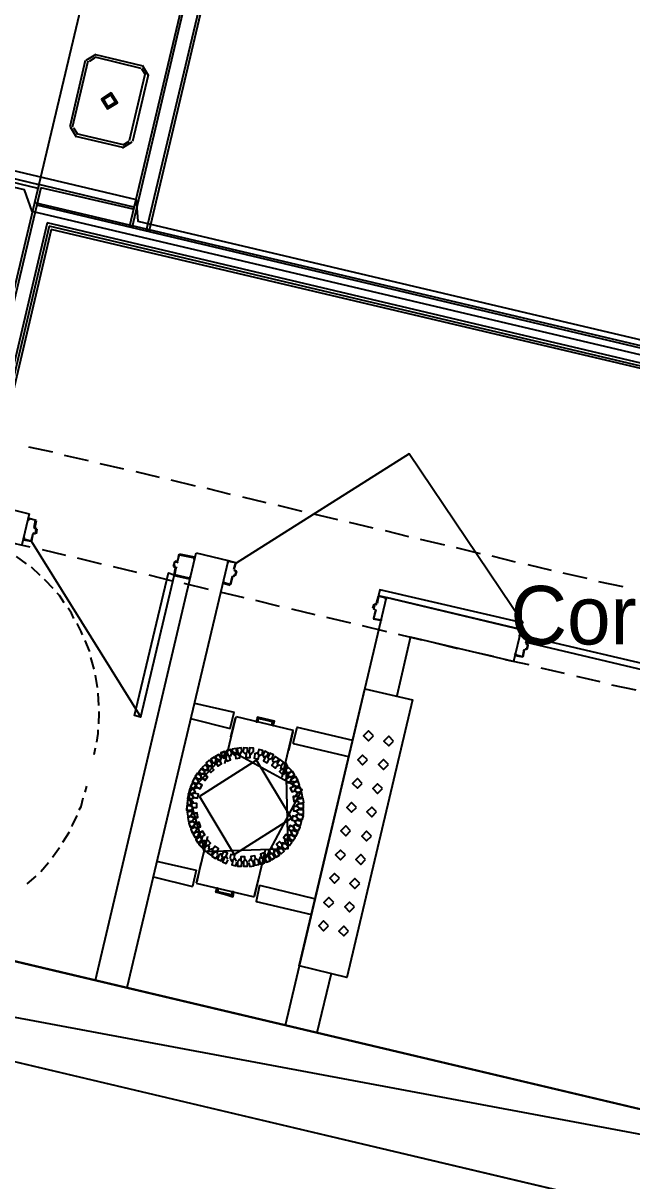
# Model space of a CAD drawing. Header units: feet. Extents: x -84 to 198, y -22 to 181.
# Drawn here: x 46.85 to 59.32, y 113.98 to 137.71 of the extents above; entities that cross this region are included whole.
import ezdxf
from ezdxf.enums import TextEntityAlignment as Align

# ---------------------------------------------------------------- set-up
doc = ezdxf.new("R2010")
doc.units = ezdxf.units.FT
for name, color, linetype in [('A-AREA-COMUN', 252, 'CONTINUOUS'), ('A-AREA-UNIDAD', 30, 'CONTINUOUS'), ('A-LINEA', 7, 'CONTINUOUS'), ('A-LINEA-FINA', 9, 'CONTINUOUS'), ('A-MURO-CONCRETO', 8, 'CONTINUOUS'), ('A-NOMBRE-ESPACIO', 2, 'CONTINUOUS')]:
    doc.layers.add(name, color=color, linetype=linetype)

msp = doc.modelspace()

# ---------------------------------------------------------------- linework, layer by layer
at = {"layer": 'A-AREA-COMUN'}
msp.add_lwpolyline([(69.568, 128.5333), (47.04, 133.8489), (46.88, 134.2933), (42.432, 135.3422), (42.048, 133.9022), (41.68, 133.7778), (41.248, 132.0533), (40.928, 132.5689), (41.312, 133.0844), (41.312, 133.8489), (41.04, 133.8489), (40.72, 134.3822), (37.44, 135.1289), (37.088, 134.9689), (36.72, 134.4178), (36.72, 132.8889), (35.76, 132.8889), (31.392, 133.9378), (30.912, 133.4222), (30.8, 132.8533), (30.56, 132.8178), (30.4, 132.1244), (29.44, 132.0178), (27.92, 127.5733)], dxfattribs=at)
at = {"layer": 'A-AREA-UNIDAD'}
msp.add_lwpolyline([(33.92, 138.6133), (31.872, 136.1422), (32, 134.8978), (31.68, 134.7022), (31.552, 134.2222), (32.992, 133.9022), (34.592, 134.6489), (34.64, 134.8978), (35.2, 134.9333), (37.792, 136.2133), (38.8, 136.2133), (39.44, 135.1822), (40.592, 134.8978), (41.28, 134.2933), (41.36, 133.0844), (40.96, 132.5689), (41.248, 132.0889), (41.92, 135.2889), (42.08, 135.5378), (43.072, 135.5378), (49.168, 134.0978), (49.2, 133.6533), (70.368, 128.6578)], dxfattribs=at)
at = {"layer": 'A-LINEA'}
for p, q in [((49.0133, 142.1911), (47.1733, 134.4044)), ((51.0267, 141.9778), (49.0267, 133.5244)), ((51.0667, 141.9644), (49.08, 133.5111)), ((49.3733, 133.4444), (51.3733, 141.8844)), ((51.4133, 141.8711), (49.4267, 133.4311)), ((47.8133, 135.5911), (48.1333, 136.9511)), ((47.8667, 135.5778), (48.1867, 136.9378)), ((48.3384, 137.0666), (48.1378, 136.9428)), ((48.323, 137.0018), (48.2027, 136.9275)), ((48.32, 137.0178), (49.2667, 136.7911)), ((48.3333, 137.0711), (49.28, 136.8444)), ((49.3573, 136.6548), (49.283, 136.7751)), ((49.4222, 136.6394), (49.2984, 136.84)), ((49.3467, 136.6578), (49.0267, 135.2978)), ((49.4133, 136.6444), (49.0933, 135.2844)), ((47.8178, 135.5828), (47.9416, 135.3823)), ((47.8827, 135.5675), (47.957, 135.4471)), ((48.8933, 135.1644), (47.9333, 135.3911)), ((48.9067, 135.2178), (47.9467, 135.4444)), ((48.8883, 135.1556), (49.0889, 135.2794)), ((48.9036, 135.2205), (49.024, 135.2948)), ((45.4933, 134.8044), (47.1733, 134.4044)), ((47.1733, 134.4044), (46.1867, 130.2444)), ((47.2133, 134.3378), (46.24, 130.2311)), ((49.12, 133.9378), (47.1733, 134.4044)), ((49.12, 133.9378), (47.1733, 134.4044)), ((49.1067, 133.8978), (47.2133, 134.3378)), ((78.8533, 126.5244), (47.0933, 134.0311)), ((78.8933, 126.4578), (47.1333, 133.9778)), ((47.3467, 133.6178), (46.5333, 130.1644)), ((79.1067, 126.0978), (47.3467, 133.6178)), ((47.3867, 133.5511), (46.5867, 130.1511)), ((47.4267, 133.4844), (46.64, 130.1378)), ((79.1467, 126.0311), (47.3867, 133.5511)), ((79.1867, 125.9778), (47.4267, 133.4844)), ((46.96, 129.0311), (47.4533, 128.9244)), ((47.6933, 128.8578), (48.1867, 128.7511)), ((48.4267, 128.6844), (48.9067, 128.5778)), ((49.16, 128.5244), (49.64, 128.4044)), ((49.88, 128.3511), (50.3733, 128.2311)), ((50.6133, 128.1778), (51.0933, 128.0578)), ((46, 127.8978), (46.9733, 127.6578)), ((51.3467, 128.0044), (51.8267, 127.8844)), ((46.9733, 127.6578), (46.8267, 127.0178)), ((52.0667, 127.8311), (52.56, 127.7111)), ((52.8, 127.6578), (53.2933, 127.5378)), ((46.9733, 127.5644), (47.12, 127.5244)), ((46.9733, 127.5511), (46.9733, 127.5511)), ((47.1067, 127.5244), (47.1067, 127.5244)), ((53.5333, 127.4844), (54.0133, 127.3644)), ((47.0533, 127.2444), (47.0267, 127.0978)), ((47.0779, 127.2572), (47.0539, 127.2424)), ((47.0805, 127.3757), (47.0954, 127.3516)), ((47.0933, 127.3644), (47.1333, 127.3511)), ((47.1067, 127.2578), (47.1067, 127.2578)), ((47.12, 127.3378), (47.12, 127.3378)), ((47.1333, 127.3378), (47.12, 127.2444)), ((54.2667, 127.3111), (54.7467, 127.1911)), ((46.5067, 127.0844), (46.9867, 126.9778)), ((47.0274, 127.09), (49.2642, 123.4848)), ((54.9867, 127.1378), (55.48, 127.0178)), ((55.72, 126.9644), (56.2133, 126.8444)), ((46.92, 126.6311), (46.72, 126.7778)), ((47.24, 126.9244), (47.72, 126.8044)), ((47.96, 126.7511), (48.4533, 126.6311)), ((48.3333, 118.0978), (50.4, 126.8578)), ((50.04, 126.8311), (50.0133, 126.6844)), ((50.36, 126.7644), (50.0533, 126.8311)), ((50.0533, 126.8178), (50.0533, 126.8178)), ((50.36, 126.7511), (50.36, 126.7511)), ((50.4, 126.8578), (51.0533, 126.6978)), ((56.4533, 126.7911), (56.9333, 126.6711)), ((47.2, 126.3911), (47.0267, 126.5644)), ((48.6933, 126.5778), (49.1733, 126.4578)), ((51.0533, 126.6978), (48.9733, 117.9378)), ((49.9333, 126.5778), (49.9733, 126.5644)), ((49.9467, 126.5778), (49.9467, 126.5778)), ((50, 126.6711), (49.96, 126.6844)), ((49.9995, 126.5398), (49.9846, 126.5639)), ((50, 126.6844), (50, 126.6844)), ((50.0021, 126.6583), (50.0261, 126.6732)), ((51.0533, 126.6844), (51.0533, 126.6844)), ((51.1733, 126.5111), (51.2133, 126.6578)), ((51.1739, 126.509), (51.1887, 126.485)), ((51.1867, 126.5111), (51.1867, 126.5111)), ((51.2, 126.3911), (51.2267, 126.4711)), ((57.1867, 126.6178), (57.6667, 126.4978)), ((49.4267, 126.4044), (49.9067, 126.2844)), ((49.9467, 126.3911), (50.2533, 126.3244)), ((49.96, 126.4044), (49.96, 126.4044)), ((50.1467, 126.2311), (50.64, 126.1111)), ((50.2533, 126.3378), (50.2533, 126.3378)), ((50.9467, 126.2444), (50.9467, 126.2444)), ((50.9467, 126.2311), (51.0933, 126.1911)), ((51.1067, 126.2044), (51.1467, 126.3778)), ((51.1713, 126.3906), (51.1472, 126.3757)), ((51.16, 126.3911), (51.1867, 126.3778)), ((51.16, 126.3778), (51.16, 126.3778)), ((51.1867, 126.3911), (51.1867, 126.3911)), ((57.9067, 126.4444), (58.4, 126.3378)), ((58.64, 126.2711), (59.1333, 126.1644)), ((50.88, 126.0578), (51.3733, 125.9378)), ((51.0933, 126.2044), (51.0933, 126.2044)), ((51.6133, 125.8844), (52.0933, 125.7644)), ((52.2267, 117.1778), (54.2933, 125.9378)), ((54.0133, 125.7244), (54.04, 125.8044)), ((54.0533, 125.8178), (54.08, 125.8044)), ((54.0533, 125.8044), (54.0533, 125.8044)), ((54.08, 125.8178), (54.08, 125.8178)), ((54.0821, 125.7916), (54.1061, 125.8065)), ((54.1467, 125.9644), (54.28, 125.9378)), ((54.28, 125.9244), (54.28, 125.9244)), ((57.0533, 125.2844), (54.2933, 125.9378)), ((52.3467, 125.7111), (52.8267, 125.5911)), ((53.0667, 125.5378), (53.56, 125.4178)), ((54.0533, 125.6844), (54.0533, 125.6844)), ((54.0795, 125.6732), (54.0646, 125.6972)), ((53.8, 125.3644), (54.2933, 125.2444)), ((54.1733, 125.4711), (54.0267, 125.4978)), ((54.1733, 125.4844), (54.1733, 125.4844)), ((54.7867, 125.1378), (54.5067, 123.9244)), ((54.5333, 125.1911), (55.0133, 125.0711)), ((57.04, 125.1778), (57.04, 125.1778)), ((57.1467, 125.0044), (57.1867, 125.1378)), ((55.2667, 125.0178), (55.7467, 124.8978)), ((55.9867, 124.8444), (56.48, 124.7378)), ((57.0933, 124.7244), (57.12, 124.8711)), ((57.1446, 124.8839), (57.1205, 124.869)), ((57.1472, 125.0024), (57.1621, 124.9783)), ((57.16, 125.0044), (57.16, 125.0044)), ((57.16, 124.8844), (57.16, 124.8844)), ((57.1733, 124.8711), (57.2, 124.9644)), ((48.3067, 124.4711), (48.24, 124.7111)), ((56.72, 124.6711), (57.2133, 124.5644)), ((56.9333, 124.7644), (56.9333, 124.7644)), ((48.3733, 124.0978), (48.3333, 124.3511)), ((57.4533, 124.4978), (57.9333, 124.3911)), ((58.1867, 124.3244), (58.6667, 124.2178)), ((58.9067, 124.1511), (59.4, 124.0444)), ((48.4, 123.7244), (48.3867, 123.9778)), ((50.36, 123.7778), (51.1733, 123.5911)), ((50.28, 123.4578), (51.0933, 123.2578)), ((50.9867, 122.5378), (51.2133, 123.4978)), ((51.0933, 123.2578), (51.1733, 123.5911)), ((51.1067, 123.0844), (51.2, 123.4711)), ((51.2133, 123.4978), (52.3867, 123.2178)), ((51.64, 123.3911), (51.6667, 123.4711)), ((51.64, 123.3911), (51.6667, 123.4711)), ((51.6667, 123.4711), (51.9733, 123.3911)), ((51.6667, 123.4711), (51.9733, 123.3911)), ((51.96, 123.3111), (51.9733, 123.3911)), ((51.96, 123.3111), (51.9733, 123.3911)), ((52.16, 122.2578), (52.3867, 123.2178)), ((52.2933, 122.8044), (52.3867, 123.1911)), ((52.3867, 122.9511), (53.52, 122.6844)), ((52.3867, 122.9511), (53.52, 122.6844)), ((48.3067, 122.7244), (48.3333, 122.8578)), ((50.9067, 122.6711), (50.8933, 122.6044)), ((50.9067, 122.6711), (50.8933, 122.6044)), ((51.0933, 122.6844), (51.04, 122.7244)), ((51.12, 122.7511), (51.0933, 122.6844)), ((50.6267, 122.3911), (50.6267, 122.4578)), ((50.64, 122.4844), (50.64, 122.4178)), ((50.6933, 122.4844), (50.64, 122.4844)), ((50.8133, 122.6311), (50.8, 122.5644)), ((50.8667, 122.6044), (50.8133, 122.6311)), ((50.991, 122.6601), (51.0038, 122.5958)), ((50.9911, 122.6605), (51.0035, 122.5961)), ((50.9918, 122.6621), (51.0046, 122.595)), ((52.16, 122.4311), (52.2267, 122.4311)), ((50.4533, 122.1511), (50.4267, 122.2044)), ((50.5733, 122.4044), (50.6267, 122.3911)), ((52.1846, 122.3139), (52.2266, 122.3678)), ((52.185, 122.314), (52.2266, 122.3683)), ((52.1862, 122.3144), (52.2265, 122.3661)), ((52.2133, 122.3378), (52.2267, 122.4044)), ((52.2933, 122.2711), (52.36, 122.2578)), ((52.36, 122.2578), (52.3333, 122.1911)), ((48.12, 121.9511), (48.16, 122.0711)), ((50.3733, 121.9511), (50.3467, 122.0044)), ((50.4, 122.1244), (50.4533, 122.1511)), ((50.3467, 121.8444), (50.2933, 121.8044)), ((50.3067, 121.8844), (50.3467, 121.8444)), ((50.32, 121.9244), (50.3733, 121.9511)), ((52.5067, 121.7244), (52.4533, 121.6844)), ((50.28, 121.6711), (50.3333, 121.6311)), ((50.3333, 121.6311), (50.28, 121.5778)), ((52.4933, 121.4978), (52.44, 121.4711)), ((52.4533, 121.6844), (52.5067, 121.6311)), ((52.5067, 121.6044), (52.4533, 121.5644)), ((52.4533, 121.5644), (52.4933, 121.5111)), ((50.32, 121.3511), (50.3733, 121.3244)), ((50.3333, 121.2444), (50.3733, 121.2978)), ((50.4, 121.2178), (50.3333, 121.2444)), ((50.3733, 121.3244), (50.3467, 121.2711)), ((52.3867, 121.2578), (52.44, 121.2844)), ((52.4133, 121.2044), (52.3867, 121.2578)), ((52.4133, 121.3511), (52.4667, 121.3778)), ((52.4533, 121.2978), (52.4133, 121.3511)), ((52.44, 121.4711), (52.48, 121.4178)), ((47.6667, 120.9244), (47.8, 121.1378)), ((50.6267, 121.0444), (50.4, 120.0844)), ((50.44, 121.0444), (50.4533, 121.1111)), ((50.4933, 121.0311), (50.44, 121.0444)), ((50.5067, 120.9511), (50.52, 121.0178)), ((50.5067, 120.9511), (50.52, 121.0178)), ((52.3333, 121.1511), (52.4, 121.1644)), ((52.36, 121.0844), (52.3333, 121.1511)), ((47.4533, 120.6178), (47.6, 120.8178)), ((50.615, 120.9749), (50.5734, 120.9206)), ((50.6134, 120.961), (50.5735, 120.909)), ((50.6271, 120.9745), (50.5869, 120.9228)), ((50.6667, 120.8578), (50.6, 120.8578)), ((50.6533, 120.7911), (50.6667, 120.8578)), ((28.36, 120.7644), (69.4933, 111.0311)), ((49.5867, 120.5378), (50.4, 120.3511)), ((51.8133, 120.7644), (51.5867, 119.8044)), ((51.7333, 120.6044), (51.7867, 120.5778)), ((51.809, 120.6288), (51.7962, 120.6931)), ((51.8267, 120.6578), (51.8, 120.6044)), ((51.8217, 120.6272), (51.8083, 120.6943)), ((51.8215, 120.6268), (51.8087, 120.6939)), ((51.92, 120.6978), (51.9867, 120.6711)), ((51.9867, 120.6711), (52, 120.7378)), ((47.2133, 120.3244), (47.3733, 120.5111)), ((50.4, 120.3511), (50.32, 120.0178)), ((50.4933, 120.4978), (50.4133, 120.1111)), ((46.9333, 120.0711), (47.12, 120.2311)), ((49.52, 120.2178), (50.32, 120.0178)), ((50.4, 120.0844), (51.5867, 119.8044)), ((51.68, 120.2178), (51.5867, 119.8311)), ((50.84, 119.9778), (50.8133, 119.8978)), ((50.84, 119.9778), (50.8133, 119.8978)), ((50.8133, 119.8978), (51.1333, 119.8311)), ((50.8133, 119.8978), (51.1333, 119.8311)), ((51.1467, 119.9111), (51.1333, 119.8311)), ((51.1467, 119.9111), (51.1333, 119.8311)), ((51.6933, 120.0444), (52.84, 119.7644)), ((53.16, 118.2311), (52.8667, 117.0178))]:
    msp.add_line(p, q, dxfattribs=at)
for points in [[(48.6584, 136.28), (48.4578, 136.1561), (48.5816, 135.9556), (48.7822, 136.0794), (48.6584, 136.28)], [(48.6492, 136.241), (48.4967, 136.1469), (48.5908, 135.9945), (48.7433, 136.0886), (48.6492, 136.241)], [(45.4933, 134.8044), (47.1733, 134.4044), (47.16, 134.3244), (45.48, 134.7244), (45.4933, 134.8044)], [(47.12, 134.3778), (47.12, 134.3778), (47.12, 134.3778)], [(69.4933, 111.0311), (69.9467, 112.9778), (31.7067, 122.0311), (33.6267, 130.1378), (45.8533, 127.2444), (46.5333, 130.1644), (31.72, 133.6711)], [(57.0961, 125.4113), (54.7607, 128.8866), (51.2141, 126.6469)], [(47.08, 127.3778), (47.1067, 127.5244), (46.9733, 127.5511), (46.96, 127.5244), (46.96, 127.5511)], [(47.12, 127.5111), (47.0933, 127.3778), (47.0933, 127.3778)], [(47.0533, 127.2444), (47.0133, 127.0978), (46.8667, 127.1378), (46.88, 127.1644), (46.8667, 127.1644), (46.8667, 127.1378), (46.8667, 127.1378)], [(47.1067, 127.2444), (47.0667, 127.2444), (47.0667, 127.2444)], [(47.08, 127.2578), (47.1067, 127.2578), (47.12, 127.3378), (47.0933, 127.3511)], [(46.8667, 127.1244), (47.0133, 127.0978), (47.0133, 127.0978)], [(50.0133, 126.6844), (50.0533, 126.8178), (50.36, 126.7511), (50.3467, 126.7244), (50.36, 126.7244), (50.3733, 126.7511)], [(49.9333, 126.5778), (49.96, 126.6711), (49.96, 126.6711)], [(49.9733, 126.5778), (49.9467, 126.5778), (49.96, 126.6711), (50, 126.6711)], [(49.9467, 126.4044), (49.9733, 126.5511), (49.9733, 126.5511)], [(50.2667, 126.3378), (50.28, 126.3644), (50.2667, 126.3644), (50.2533, 126.3378), (49.96, 126.4044), (49.9867, 126.5511)], [(51.04, 126.6844), (51.04, 126.6578), (51.0533, 126.6578), (51.0533, 126.6844), (51.2, 126.6578), (51.16, 126.5111)], [(51.0533, 126.6978), (51.2, 126.6578), (51.2, 126.6578)], [(51.1867, 126.4844), (51.2133, 126.4844), (51.1867, 126.3911), (51.16, 126.3911)], [(51.1867, 126.4978), (51.2133, 126.4844), (51.2133, 126.4844)], [(47.4667, 126.1244), (47.3067, 126.2978), (47.2933, 126.3111)], [(49.9467, 126.4044), (49.2533, 123.4844), (49.1333, 123.5244), (49.8267, 126.4444), (49.9467, 126.4044)], [(51.1333, 126.3778), (51.0933, 126.2044), (50.9467, 126.2444), (50.96, 126.2711), (50.9467, 126.2711), (50.9467, 126.2444)], [(47.6933, 125.8311), (47.6, 125.9778), (47.5467, 126.0311)], [(54.1333, 125.9778), (57.0533, 125.2844), (57.08, 125.4178), (54.16, 126.0978), (54.1333, 125.9778)], [(54.08, 125.8044), (54.0533, 125.8044), (54.0267, 125.7111), (54.0533, 125.7111)], [(54.0933, 125.8178), (54.1333, 125.9644), (54.1333, 125.9644)], [(54.2933, 125.9244), (54.28, 125.8978), (54.28, 125.9244), (54.1333, 125.9644), (54.1067, 125.8178)], [(47.8933, 125.5111), (47.84, 125.6178), (47.7733, 125.7244)], [(54.0533, 125.6978), (54.0267, 125.7111), (54.0267, 125.7111)], [(54.0667, 125.6844), (54.0267, 125.5111), (54.0267, 125.5111)], [(54.08, 125.6844), (54.0267, 125.5111), (54.1733, 125.4844), (54.1867, 125.4978), (54.1867, 125.4711)], [(48.0667, 125.1778), (48.04, 125.2444), (47.96, 125.4044)], [(57.0533, 125.2844), (56.8933, 124.6311), (54.7867, 125.1244)], [(48.2133, 124.8311), (48.2133, 124.8444), (48.12, 125.0578)], [(57.0267, 125.1778), (57.0133, 125.1511), (57.0267, 125.1511), (57.04, 125.1778), (57.1733, 125.1511), (57.1467, 125.0044)], [(57.04, 125.1911), (57.1733, 125.1511), (57.1733, 125.1511)], [(57.1867, 125.1378), (60.1067, 124.4578), (60.08, 124.3244), (57.16, 125.0178), (57.1867, 125.1378)], [(57.1067, 124.8711), (57.08, 124.7244), (56.9333, 124.7644), (56.9467, 124.7911), (56.9333, 124.7911), (56.92, 124.7644)], [(57.16, 124.9778), (57.1867, 124.9778), (57.16, 124.8844), (57.1333, 124.8844)], [(57.16, 124.8711), (57.1333, 124.8711), (57.1333, 124.8711)], [(57.16, 124.9911), (57.1867, 124.9778), (57.1867, 124.9778)], [(56.9333, 124.7511), (57.08, 124.7244), (57.08, 124.7244)], [(53.8533, 124.0711), (54.8267, 123.8444), (53.48, 118.1511), (52.5067, 118.3911), (53.8533, 124.0711)], [(48.4, 123.3511), (48.4133, 123.5778), (48.4133, 123.6044)], [(48.36, 122.9778), (48.3867, 123.1511), (48.3867, 123.2311)], [(52.3867, 122.9511), (52.4667, 123.2844), (53.6, 123.0178)], [(54.0267, 123.1044), (53.9267, 123.2044), (53.8267, 123.1044), (53.9267, 123.0044), (54.0267, 123.1044)], [(54.44, 122.9978), (54.34, 123.0978), (54.24, 122.9978), (54.34, 122.8978), (54.44, 122.9978)], [(51.0655, 122.8161), (50.2324, 121.9156), (50.5737, 120.7372)], [(51.0655, 122.8161), (50.2324, 121.9156), (50.5737, 120.7372)], [(50.8123, 122.6001), (50.7655, 122.6699), (50.6948, 122.6244), (50.7389, 122.5529)], [(50.8119, 122.598), (50.7676, 122.6694), (50.6954, 122.6266), (50.7368, 122.5534)], [(50.9056, 122.6534), (50.8588, 122.7232), (50.7882, 122.6778), (50.8322, 122.6062)], [(50.9052, 122.6513), (50.861, 122.7227), (50.7887, 122.6799), (50.8301, 122.6068)], [(50.9067, 122.6711), (50.8933, 122.6044), (50.8267, 122.6178)], [(51.009, 122.6955), (50.9767, 122.773), (50.8986, 122.7423), (50.9278, 122.6635)], [(51.0089, 122.7084), (50.9772, 122.7862), (50.8987, 122.756), (50.9274, 122.677)], [(51.0089, 122.7084), (50.9772, 122.7862), (50.8987, 122.756), (50.9274, 122.677)], [(51.0082, 122.6935), (50.9787, 122.7721), (50.8995, 122.7442), (50.9258, 122.6645)], [(51, 122.7111), (50.9867, 122.6444), (50.92, 122.6844)], [(51, 122.7111), (50.9867, 122.6444), (50.92, 122.6844)], [(51, 122.6978), (50.9733, 122.6444), (50.92, 122.6711)], [(50.92, 122.6711), (50.9733, 122.6444), (51, 122.6978)], [(50.9867, 122.6711), (51.0133, 122.7378), (51.0267, 122.7244)], [(50.9867, 122.6711), (51.0133, 122.7378), (51.0667, 122.6978)], [(50.9867, 122.6578), (51, 122.7244), (51.0267, 122.7111)], [(51.0267, 122.7111), (51.0133, 122.7244), (50.9867, 122.6578)], [(50.9911, 122.6605), (51.0229, 122.5827), (51.1013, 122.6129), (51.0726, 122.6919)], [(51.0563, 122.8177), (51.0011, 122.769), (51.0345, 122.7035)], [(51.0568, 122.831), (51.0012, 122.7828), (51.034, 122.717)], [(51.0565, 122.8177), (51.0013, 122.7702), (51.0325, 122.7045)], [(51.128, 122.7465), (51.099, 122.8253), (51.0196, 122.7979), (51.0455, 122.7179)], [(51.7479, 120.4595), (52.5656, 121.9973), (51.0655, 122.8161)], [(51.2289, 122.7629), (51.2158, 122.8459), (51.1325, 122.8345), (51.1424, 122.7511)], [(51.2267, 122.7644), (51.1867, 122.7111), (51.1333, 122.7511)], [(51.1978, 122.7259), (51.211, 122.6429), (51.2942, 122.6545), (51.2842, 122.7379)], [(51.2, 122.7244), (51.2267, 122.7778), (51.28, 122.7378)], [(51.3361, 122.7771), (51.3216, 122.8599), (51.2386, 122.847), (51.2498, 122.7637)], [(51.2533, 122.7644), (51.2933, 122.7244), (51.3333, 122.7911)], [(51.44, 122.7778), (51.4, 122.7378), (51.36, 122.7778)], [(51.4485, 122.7681), (51.4505, 122.8521), (51.3665, 122.8557), (51.3613, 122.7719)], [(51.4133, 122.7511), (51.4533, 122.7911), (51.4933, 122.7511)], [(51.4181, 122.7474), (51.4163, 122.6634), (51.5002, 122.6599), (51.5053, 122.7438)], [(51.4667, 122.7778), (51.5067, 122.7244), (51.56, 122.7778)], [(51.5683, 122.7679), (51.5707, 122.8519), (51.4867, 122.8559), (51.4811, 122.7721)], [(51.6006, 122.7281), (51.5824, 122.646), (51.6641, 122.6263), (51.6854, 122.7075)], [(51.5867, 122.7378), (51.6533, 122.7644), (51.68, 122.7111)], [(51.6533, 122.7511), (51.68, 122.6978), (51.7333, 122.7244)], [(51.7452, 122.7202), (51.7648, 122.8019), (51.6835, 122.8232), (51.6607, 122.7423)], [(51.84, 122.6844), (51.7867, 122.6578), (51.76, 122.7244)], [(51.8412, 122.675), (51.8765, 122.7512), (51.801, 122.788), (51.7627, 122.7133)], [(51.8113, 122.6669), (51.7771, 122.5902), (51.8532, 122.5545), (51.8903, 122.6298)], [(51.88, 122.6311), (51.8667, 122.6978), (51.8, 122.6711)], [(51.8667, 122.6711), (51.88, 122.6178), (51.9467, 122.6444)], [(51.9488, 122.6353), (51.9829, 122.7121), (51.9068, 122.7477), (51.8697, 122.6723)], [(52.0441, 122.5654), (52.0926, 122.6341), (52.0249, 122.6838), (51.9738, 122.6172)], [(53.9067, 122.6111), (53.8067, 122.7111), (53.7067, 122.6111), (53.8067, 122.5111), (53.9067, 122.6111)], [(50.5725, 122.3814), (50.5042, 122.4304), (50.4539, 122.3632), (50.5201, 122.3115)], [(50.572, 122.3835), (50.5021, 122.43), (50.4542, 122.361), (50.5223, 122.3118)], [(51.178, 120.6711), (52.3474, 121.4152), (51.6354, 122.6044), (50.466, 121.8603), (51.178, 120.6711)], [(51.6354, 122.6044), (50.466, 121.8603), (51.178, 120.6711), (52.3474, 121.4152), (51.6354, 122.6044)], [(50.64, 122.4518), (50.5805, 122.5111), (50.52, 122.4528), (50.5772, 122.3912)], [(50.64, 122.4496), (50.5827, 122.5111), (50.5201, 122.4549), (50.575, 122.3913)], [(50.6267, 122.4578), (50.64, 122.4044), (50.5733, 122.4044)], [(50.5737, 120.7372), (52.2817, 120.7971), (52.2397, 122.5383)], [(50.72, 122.5451), (50.6605, 122.6044), (50.6, 122.5461), (50.6572, 122.4845)], [(50.72, 122.543), (50.6627, 122.6044), (50.6001, 122.5483), (50.655, 122.4847)], [(50.64, 122.4178), (50.6267, 122.4844), (50.6933, 122.4844)], [(50.64, 122.4104), (50.6995, 122.3511), (50.76, 122.4095), (50.7028, 122.471)], [(50.64, 122.4126), (50.6973, 122.3512), (50.7599, 122.4073), (50.705, 122.4709)], [(50.72, 122.5511), (50.72, 122.4844), (50.6533, 122.4844)], [(50.6533, 122.4844), (50.72, 122.4711), (50.72, 122.5378)], [(50.8, 122.6044), (50.8, 122.5378), (50.7333, 122.5511)], [(50.7333, 122.5511), (50.7867, 122.5378), (50.8, 122.6044)], [(50.8, 122.5511), (50.8133, 122.6178), (50.8667, 122.6044)], [(50.801, 122.5555), (50.8478, 122.4857), (50.9185, 122.5311), (50.8745, 122.6027)], [(50.8015, 122.5576), (50.8457, 122.4862), (50.918, 122.529), (50.8766, 122.6021)], [(50.8267, 122.6178), (50.8933, 122.5911), (50.9067, 122.6578)], [(51.995, 122.5633), (51.9476, 122.4939), (52.0161, 122.4452), (52.0661, 122.5127)], [(52.04, 122.5778), (51.9733, 122.5644), (51.96, 122.6311)], [(52.0667, 122.5111), (52.0533, 122.5778), (51.9867, 122.5644)], [(52.0533, 122.5644), (52.0667, 122.4978), (52.12, 122.5111)], [(52.1385, 122.4989), (52.1857, 122.5684), (52.1172, 122.617), (52.0672, 122.5495)], [(52.1664, 122.4311), (52.1067, 122.372), (52.1646, 122.3111), (52.2266, 122.3679)], [(52.2, 122.4311), (52.1333, 122.4311), (52.1467, 122.4978)], [(52.2067, 122.4311), (52.2667, 122.49), (52.2089, 122.5511), (52.1468, 122.4946)], [(52.16, 122.4311), (52.2267, 122.4311), (52.2133, 122.3644)], [(52.2, 122.4311), (52.2267, 122.4311), (52.2133, 122.3644)], [(52.2133, 122.3644), (52.2267, 122.4311), (52.2, 122.4311)], [(52.2052, 122.4311), (52.2644, 122.4748), (52.2368, 122.543)], [(52.2069, 122.4311), (52.2646, 122.4755), (52.237, 122.5429)], [(52.2074, 122.4311), (52.2647, 122.4759), (52.2366, 122.5431)], [(52.2133, 122.4311), (52.2267, 122.4311), (52.2133, 122.3644)], [(52.2874, 122.3378), (52.3467, 122.3973), (52.2883, 122.4578), (52.2267, 122.4006)], [(52.2869, 122.3378), (52.3467, 122.3968), (52.2888, 122.4577), (52.2268, 122.4011)], [(52.2852, 122.3378), (52.3466, 122.3951), (52.2905, 122.4577), (52.2269, 122.4028)], [(54.3333, 122.5178), (54.2333, 122.6178), (54.1333, 122.5178), (54.2333, 122.4178), (54.3333, 122.5178)], [(50.436, 122.206), (50.3595, 122.2408), (50.3232, 122.1651), (50.3983, 122.1273)], [(50.4352, 122.208), (50.3575, 122.2401), (50.324, 122.163), (50.4003, 122.128)], [(50.4925, 122.288), (50.4242, 122.3371), (50.3739, 122.2699), (50.4401, 122.2182)], [(50.492, 122.2902), (50.4221, 122.3367), (50.3742, 122.2677), (50.4423, 122.2184)], [(50.4267, 122.2044), (50.4533, 122.1511), (50.4, 122.1244)], [(50.4933, 122.2978), (50.5067, 122.2311), (50.44, 122.2178)], [(50.44, 122.2178), (50.5067, 122.2311), (50.4933, 122.2978)], [(50.5067, 122.2578), (50.48, 122.3111), (50.5467, 122.3244)], [(50.5467, 122.3244), (50.48, 122.3244), (50.4933, 122.2578)], [(50.56, 122.3911), (50.5733, 122.3244), (50.5067, 122.3244)], [(50.5067, 122.3244), (50.5733, 122.3244), (50.56, 122.3911)], [(50.5075, 122.2409), (50.5758, 122.1918), (50.6261, 122.259), (50.5599, 122.3107)], [(50.508, 122.2521), (50.5779, 122.2055), (50.6258, 122.2745), (50.5577, 122.3238)], [(52.2267, 122.4178), (52.2133, 122.3511), (52.28, 122.3511)], [(52.28, 122.3511), (52.2133, 122.3378), (52.2267, 122.4044)], [(52.28, 122.3511), (52.2133, 122.3378), (52.2267, 122.4044)], [(52.2977, 122.2568), (52.2279, 122.21), (52.2733, 122.1393), (52.3449, 122.1833)], [(52.2998, 122.2563), (52.2284, 122.2121), (52.2712, 122.1398), (52.3443, 122.1812)], [(52.3333, 122.2578), (52.2667, 122.2711), (52.2933, 122.3378)], [(52.2933, 122.3378), (52.2667, 122.2711), (52.3333, 122.2578)], [(52.3333, 122.1911), (52.36, 122.2578), (52.2933, 122.2711)], [(52.3423, 122.2588), (52.4121, 122.3056), (52.3667, 122.3763), (52.2951, 122.3322)], [(52.3402, 122.2592), (52.4116, 122.3035), (52.3688, 122.3758), (52.2957, 122.3344)], [(52.4, 122.1644), (52.3333, 122.1644), (52.3467, 122.2311)], [(52.3467, 122.2311), (52.3333, 122.1778), (52.4, 122.1644)], [(52.409, 122.1521), (52.4788, 122.1989), (52.4333, 122.2696), (52.3618, 122.2256)], [(52.4068, 122.1526), (52.4783, 122.1968), (52.4354, 122.2691), (52.3623, 122.2277)], [(53.8, 122.1311), (53.7, 122.2311), (53.6, 122.1311), (53.7, 122.0311), (53.8, 122.1311)], [(50.3507, 122.0032), (50.2689, 122.0224), (50.2481, 121.941), (50.3291, 121.9186)], [(50.3495, 122.005), (50.2671, 122.0213), (50.2492, 121.9392), (50.3309, 121.9197)], [(50.396, 122.0994), (50.3195, 122.1342), (50.2832, 122.0584), (50.3583, 122.0206)], [(50.3952, 122.1014), (50.3175, 122.1334), (50.284, 122.0564), (50.3603, 122.0213)], [(50.3467, 122.0044), (50.3733, 121.9511), (50.32, 121.9244)], [(50.3867, 122.0978), (50.4133, 122.0444), (50.3467, 122.0178)], [(50.3467, 122.0178), (50.4133, 122.0444), (50.3867, 122.0978)], [(50.4, 122.0578), (50.3733, 122.1244), (50.44, 122.1378)], [(50.44, 122.1378), (50.3733, 122.1244), (50.4, 122.0578)], [(50.404, 122.0562), (50.4805, 122.0214), (50.5168, 122.0972), (50.4417, 122.1349)], [(50.4048, 122.0542), (50.4825, 122.0222), (50.516, 122.0992), (50.4397, 122.1342)], [(52.4023, 122.0668), (52.3248, 122.0345), (52.3555, 121.9563), (52.4343, 121.9856)], [(52.4043, 122.066), (52.3256, 122.0365), (52.3535, 121.9573), (52.4333, 121.9836)], [(52.4267, 122.0578), (52.3733, 122.0844), (52.4, 122.1511)], [(52.4, 122.1511), (52.3733, 122.0844), (52.4267, 122.0711)], [(52.3867, 122.0844), (52.4533, 122.0578), (52.4267, 122.0044)], [(52.4267, 121.9911), (52.4533, 122.0578), (52.3867, 122.0844)], [(52.4377, 122.0621), (52.5152, 122.0944), (52.4845, 122.1726), (52.4057, 122.1433)], [(52.4357, 122.0629), (52.5144, 122.0924), (52.4865, 122.1716), (52.4067, 122.1453)], [(52.4667, 121.9511), (52.4133, 121.9778), (52.44, 122.0311)], [(52.44, 122.0311), (52.4133, 121.9778), (52.4667, 121.9511)], [(52.4777, 121.9421), (52.5552, 121.9744), (52.5245, 122.0526), (52.4457, 122.0233)], [(52.4757, 121.9429), (52.5544, 121.9724), (52.5265, 122.0516), (52.4467, 122.0253)], [(54.2133, 122.0244), (54.1133, 122.1244), (54.0133, 122.0244), (54.1133, 121.9244), (54.2133, 122.0244)], [(48, 121.5911), (48.04, 121.6578), (48.08, 121.8311)], [(50.3035, 121.7858), (50.2195, 121.7887), (50.215, 121.7048), (50.2987, 121.6986)], [(50.3019, 121.7874), (50.2179, 121.7872), (50.2164, 121.7032), (50.3004, 121.7001)], [(50.324, 121.8832), (50.2422, 121.9024), (50.2214, 121.821), (50.3024, 121.7986)], [(50.3228, 121.885), (50.2404, 121.9013), (50.2225, 121.8192), (50.3043, 121.7997)], [(50.32, 121.6444), (50.2667, 121.6844), (50.32, 121.7244)], [(50.32, 121.7244), (50.2667, 121.6844), (50.32, 121.6444)], [(50.2933, 121.8044), (50.3467, 121.8311), (50.32, 121.8844)], [(50.2933, 121.7911), (50.3333, 121.7511), (50.2933, 121.6978)], [(50.2933, 121.6978), (50.3333, 121.7378), (50.2933, 121.7911)], [(50.3333, 121.8578), (50.3067, 121.9111), (50.36, 121.9378)], [(50.36, 121.9378), (50.3067, 121.9111), (50.3333, 121.8578)], [(50.3232, 121.6364), (50.4072, 121.6335), (50.4117, 121.7174), (50.3279, 121.7236)], [(50.3247, 121.6349), (50.4088, 121.635), (50.4102, 121.719), (50.3263, 121.7222)], [(50.3426, 121.8457), (50.4244, 121.8265), (50.4452, 121.9079), (50.3643, 121.9303)], [(50.3438, 121.8439), (50.4263, 121.8276), (50.4441, 121.9097), (50.3624, 121.9292)], [(52.4661, 121.8614), (52.3837, 121.8448), (52.3986, 121.7622), (52.4816, 121.7755)], [(52.4679, 121.8735), (52.385, 121.86), (52.3969, 121.7768), (52.4803, 121.7871)], [(52.4933, 121.8578), (52.44, 121.8844), (52.48, 121.9378)], [(52.48, 121.9378), (52.44, 121.8844), (52.4933, 121.8578)], [(52.4533, 121.8711), (52.5067, 121.8444), (52.4667, 121.7911)], [(52.4667, 121.7911), (52.5067, 121.8311), (52.4533, 121.8711)], [(52.5067, 121.7378), (52.4533, 121.7644), (52.4933, 121.8178)], [(52.4933, 121.8178), (52.4533, 121.7778), (52.5067, 121.7378)], [(52.4939, 121.8408), (52.5763, 121.8574), (52.5614, 121.9401), (52.4784, 121.9268)], [(52.4921, 121.8421), (52.575, 121.8556), (52.5631, 121.9388), (52.4797, 121.9285)], [(52.5206, 121.7208), (52.603, 121.7374), (52.588, 121.8201), (52.5051, 121.8068)], [(52.5188, 121.7221), (52.6017, 121.7356), (52.5898, 121.8188), (52.5064, 121.8085)], [(53.68, 121.6378), (53.58, 121.7378), (53.48, 121.6378), (53.58, 121.5378), (53.68, 121.6378)], [(50.2901, 121.6658), (50.2062, 121.6687), (50.2016, 121.5848), (50.2854, 121.5786)], [(50.2886, 121.6674), (50.2046, 121.6672), (50.2031, 121.5832), (50.287, 121.5801)], [(50.2928, 121.5547), (50.2104, 121.5382), (50.2253, 121.4555), (50.3083, 121.4688)], [(50.2946, 121.5535), (50.2116, 121.54), (50.2235, 121.4568), (50.3069, 121.4671)], [(50.28, 121.5778), (50.3333, 121.6178), (50.2933, 121.6711)], [(50.28, 121.5644), (50.3333, 121.5378), (50.2933, 121.4844)], [(50.2933, 121.4844), (50.3333, 121.5244), (50.28, 121.5644)], [(50.3333, 121.4311), (50.28, 121.4578), (50.32, 121.5111)], [(50.32, 121.5111), (50.28, 121.4578), (50.3333, 121.4311)], [(50.3472, 121.4275), (50.4296, 121.444), (50.4147, 121.5267), (50.3317, 121.5134)], [(50.3454, 121.4154), (50.4284, 121.4289), (50.4165, 121.5121), (50.3331, 121.5018)], [(52.4768, 121.6525), (52.3928, 121.6554), (52.3883, 121.5715), (52.4721, 121.5653)], [(52.4753, 121.654), (52.3912, 121.6539), (52.3898, 121.5699), (52.4737, 121.5667)], [(52.48, 121.4044), (52.44, 121.4578), (52.4933, 121.4978)], [(52.5067, 121.6311), (52.4533, 121.6711), (52.5067, 121.7111)], [(52.5067, 121.5111), (52.4533, 121.5511), (52.5067, 121.6044)], [(52.48, 121.6578), (52.52, 121.6178), (52.4667, 121.5778)], [(52.4667, 121.5778), (52.52, 121.6178), (52.48, 121.6578)], [(52.4893, 121.4057), (52.5711, 121.3865), (52.5919, 121.4679), (52.5109, 121.4903)], [(52.4905, 121.4039), (52.5729, 121.3876), (52.5908, 121.4697), (52.5091, 121.4892)], [(52.5099, 121.6231), (52.5938, 121.6202), (52.5984, 121.7041), (52.5146, 121.7103)], [(52.5099, 121.5031), (52.5938, 121.5002), (52.5984, 121.5841), (52.5146, 121.5903)], [(52.5114, 121.6215), (52.5954, 121.6217), (52.5969, 121.7057), (52.513, 121.7088)], [(52.5114, 121.5015), (52.5954, 121.5017), (52.5969, 121.5857), (52.513, 121.5888)], [(54.0933, 121.5444), (53.9933, 121.6444), (53.8933, 121.5444), (53.9933, 121.4444), (54.0933, 121.5444)], [(47.8533, 121.2444), (47.8667, 121.2711), (47.96, 121.4711)], [(50.3061, 121.448), (50.2237, 121.4315), (50.2386, 121.3488), (50.3216, 121.3621)], [(50.3079, 121.4468), (50.225, 121.4333), (50.2369, 121.3501), (50.3203, 121.3604)], [(50.3223, 121.3468), (50.2448, 121.3145), (50.2755, 121.2363), (50.3543, 121.2656)], [(50.3243, 121.346), (50.2456, 121.3165), (50.2735, 121.2373), (50.3533, 121.2636)], [(50.3067, 121.4444), (50.36, 121.4178), (50.32, 121.3644)], [(50.32, 121.3644), (50.36, 121.4178), (50.3067, 121.4444)], [(50.3467, 121.2711), (50.3867, 121.3244), (50.32, 121.3511)], [(50.3733, 121.2978), (50.3333, 121.2444), (50.4, 121.2178)], [(50.411, 121.2221), (50.4886, 121.2544), (50.4578, 121.3326), (50.379, 121.3033)], [(50.409, 121.2096), (50.4877, 121.239), (50.4598, 121.3183), (50.38, 121.2919)], [(52.396, 121.2327), (52.3195, 121.2675), (52.2832, 121.1917), (52.3583, 121.154)], [(52.3952, 121.2347), (52.3175, 121.2667), (52.284, 121.1897), (52.3603, 121.1547)], [(52.4574, 121.4432), (52.3756, 121.4624), (52.3548, 121.381), (52.4357, 121.3586)], [(52.4562, 121.445), (52.3737, 121.4613), (52.3559, 121.3792), (52.4376, 121.3597)], [(52.3867, 121.2444), (52.4133, 121.1778), (52.36, 121.1644)], [(52.36, 121.1644), (52.4133, 121.1778), (52.3867, 121.2444)], [(52.44, 121.2844), (52.3867, 121.2578), (52.4133, 121.2044)], [(52.4667, 121.3778), (52.4133, 121.3511), (52.4533, 121.2978)], [(52.4173, 121.1895), (52.4938, 121.1547), (52.5301, 121.2305), (52.4551, 121.2683)], [(52.4182, 121.1875), (52.4959, 121.1555), (52.5294, 121.2325), (52.453, 121.2676)], [(52.4267, 121.3644), (52.4933, 121.3911), (52.4533, 121.4444)], [(52.4533, 121.4444), (52.4933, 121.3911), (52.44, 121.3644)], [(52.4493, 121.2857), (52.5311, 121.2665), (52.5519, 121.3479), (52.4709, 121.3703)], [(52.4505, 121.2839), (52.5329, 121.2676), (52.5508, 121.3497), (52.4691, 121.3692)], [(53.56, 121.1578), (53.46, 121.2578), (53.36, 121.1578), (53.46, 121.0578), (53.56, 121.1578)], [(50.3623, 121.2268), (50.2848, 121.1945), (50.3155, 121.1163), (50.3943, 121.1456)], [(50.3643, 121.226), (50.2856, 121.1965), (50.3135, 121.1173), (50.3933, 121.1436)], [(50.4044, 121.1368), (50.3346, 121.09), (50.38, 121.0193), (50.4516, 121.0633)], [(50.4065, 121.1363), (50.3351, 121.0921), (50.3779, 121.0198), (50.451, 121.0612)], [(50.36, 121.2311), (50.4267, 121.2178), (50.3867, 121.1511)], [(50.3867, 121.1511), (50.4267, 121.2044), (50.36, 121.2311)], [(50.4577, 121.0301), (50.3879, 120.9833), (50.4333, 120.9126), (50.5049, 120.9566)], [(50.4598, 121.0297), (50.3884, 120.9854), (50.4312, 120.9131), (50.5043, 120.9545)], [(50.4, 121.1378), (50.4533, 121.1378), (50.44, 121.0711)], [(50.44, 121.0711), (50.4667, 121.1244), (50.4, 121.1378)], [(50.4533, 121.1111), (50.44, 121.0444), (50.4933, 121.0311)], [(50.4533, 121.0444), (50.52, 121.0311), (50.5067, 120.9644)], [(50.5067, 120.9644), (50.52, 121.0311), (50.4533, 121.0444)], [(50.5023, 121.0321), (50.5721, 121.0789), (50.5267, 121.1496), (50.4551, 121.1056)], [(50.5002, 121.0326), (50.5716, 121.0768), (50.5288, 121.1491), (50.4557, 121.1077)], [(52.3058, 121.0347), (52.2376, 121.0838), (52.1872, 121.0165), (52.2534, 120.9648)], [(52.3054, 121.0368), (52.2354, 121.0834), (52.1875, 121.0144), (52.2556, 120.9651)], [(52.2933, 121.0444), (52.3067, 120.9911), (52.24, 120.9778)], [(52.24, 120.9778), (52.3067, 120.9778), (52.2933, 121.0444)], [(52.3067, 121.0044), (52.28, 121.0711), (52.3467, 121.0711)], [(52.36, 121.0844), (52.2933, 121.0711), (52.3067, 121.0044)], [(52.3075, 121.0009), (52.3758, 120.9518), (52.4261, 121.019), (52.3599, 121.0707)], [(52.308, 120.9987), (52.3779, 120.9522), (52.4258, 121.0212), (52.3577, 121.0704)], [(52.4, 121.1778), (52.3333, 121.1511), (52.36, 121.0978)], [(52.364, 121.0829), (52.4405, 121.048), (52.4768, 121.1238), (52.4017, 121.1616)], [(52.3648, 121.0808), (52.4425, 121.0488), (52.476, 121.1259), (52.3997, 121.1609)], [(53.9867, 121.0511), (53.8867, 121.1511), (53.7867, 121.0511), (53.8867, 120.9511), (53.9867, 121.0511)], [(50.5126, 120.9511), (50.4533, 120.8916), (50.5117, 120.8311), (50.5733, 120.8883)], [(50.5148, 120.9511), (50.4534, 120.8938), (50.5095, 120.8312), (50.5731, 120.8861)], [(50.5143, 120.9378), (50.4534, 120.88), (50.51, 120.8179), (50.5732, 120.8732)], [(50.5143, 120.9378), (50.4534, 120.88), (50.51, 120.8179), (50.5732, 120.8732)], [(50.5067, 120.9511), (50.5733, 120.9511), (50.5733, 120.8844)], [(50.5733, 120.8844), (50.5733, 120.9511), (50.5067, 120.9511)], [(50.5733, 120.8711), (50.5733, 120.9378), (50.5067, 120.9378)], [(50.5733, 120.8711), (50.5733, 120.9378), (50.5067, 120.9378)], [(50.5926, 120.8578), (50.5353, 120.813), (50.5634, 120.7458)], [(50.5943, 120.8444), (50.5355, 120.8003), (50.5636, 120.7323)], [(50.5948, 120.8578), (50.5356, 120.8141), (50.5632, 120.7459)], [(50.6056, 120.8444), (50.5467, 120.7846), (50.6054, 120.7245), (50.6666, 120.782)], [(50.5733, 120.9244), (50.56, 120.8578), (50.5867, 120.8578)], [(50.5733, 120.9244), (50.56, 120.8578), (50.6267, 120.8578)], [(50.5733, 120.9378), (50.5733, 120.8711), (50.5867, 120.8711)], [(50.5867, 120.8711), (50.5733, 120.8578), (50.5733, 120.9244)], [(50.6322, 120.8445), (50.6933, 120.9022), (50.6368, 120.9643), (50.5735, 120.9091)], [(50.6739, 120.7764), (50.6278, 120.7062), (50.6971, 120.6587), (50.7459, 120.727)], [(50.7333, 120.7378), (50.7333, 120.7911), (50.6667, 120.7778)], [(50.7333, 120.7778), (50.7467, 120.7111), (50.8, 120.7244)], [(50.806, 120.7258), (50.8522, 120.7959), (50.783, 120.8435), (50.734, 120.7753)], [(51.999, 120.7334), (51.9522, 120.8032), (51.8815, 120.7578), (51.9255, 120.6862)], [(51.9985, 120.7313), (51.9543, 120.8027), (51.882, 120.7599), (51.9234, 120.6868)], [(52.16, 120.8785), (52.1005, 120.9378), (52.04, 120.8794), (52.0972, 120.8178)], [(52.16, 120.8763), (52.1027, 120.9377), (52.0401, 120.8816), (52.095, 120.818)], [(52.08, 120.7511), (52.0667, 120.8178), (52.1333, 120.8178)], [(52.1333, 120.8178), (52.08, 120.8311), (52.08, 120.7511)], [(52.08, 120.7437), (52.1395, 120.6844), (52.2, 120.7428), (52.1428, 120.8044)], [(52.08, 120.7459), (52.1373, 120.6845), (52.1999, 120.7406), (52.145, 120.8042)], [(52.16, 120.8844), (52.16, 120.8178), (52.0933, 120.8178)], [(52.0933, 120.8178), (52.16, 120.8178), (52.16, 120.8844)], [(52.2267, 120.8978), (52.16, 120.9111), (52.16, 120.8444)], [(52.16, 120.8311), (52.16, 120.8978), (52.2267, 120.8978)], [(52.16, 120.8371), (52.2195, 120.7778), (52.28, 120.8361), (52.2228, 120.8977)], [(52.16, 120.8393), (52.2173, 120.7778), (52.2799, 120.8339), (52.225, 120.8976)], [(52.2267, 120.9111), (52.2133, 120.9778), (52.28, 120.9778)], [(52.28, 120.9778), (52.2267, 120.9778), (52.2267, 120.9111)], [(52.2409, 120.9075), (52.3091, 120.8585), (52.3595, 120.9257), (52.2932, 120.9774)], [(52.2413, 120.9054), (52.3112, 120.8588), (52.3591, 120.9279), (52.2911, 120.9771)], [(50.7683, 120.71), (50.7209, 120.6406), (50.7894, 120.5919), (50.8394, 120.6593)], [(50.76, 120.7111), (50.8267, 120.7378), (50.8267, 120.6711)], [(50.8637, 120.6532), (50.8308, 120.5759), (50.9075, 120.5415), (50.9433, 120.6175)], [(50.9333, 120.6178), (50.9067, 120.6844), (50.8533, 120.6578)], [(50.92, 120.6578), (50.9333, 120.6044), (51, 120.6311)], [(51.0029, 120.6223), (51.0359, 120.6996), (50.9593, 120.7341), (50.9233, 120.6582)], [(50.9701, 120.5998), (50.9376, 120.5223), (51.0144, 120.4883), (51.0499, 120.5644)], [(50.96, 120.6044), (51.0133, 120.6311), (51.04, 120.5778)], [(51.1733, 120.5745), (51.1906, 120.6567), (51.1087, 120.6756), (51.0882, 120.5942)], [(51.0933, 120.5911), (51.12, 120.5378), (51.1733, 120.5778)], [(51.1458, 120.5404), (51.13, 120.4579), (51.2122, 120.4405), (51.2312, 120.5223)], [(51.1333, 120.5511), (51.1867, 120.5911), (51.2133, 120.5378)], [(51.3333, 120.5244), (51.2933, 120.5778), (51.24, 120.5244)], [(51.3867, 120.5511), (51.3467, 120.5111), (51.3067, 120.5511)], [(51.3959, 120.5422), (51.3964, 120.6262), (51.3124, 120.6283), (51.3086, 120.5444)], [(51.36, 120.5244), (51.4, 120.5778), (51.44, 120.5244)], [(51.5467, 120.5378), (51.5067, 120.5778), (51.4667, 120.5244)], [(51.6161, 120.5638), (51.6016, 120.6465), (51.5186, 120.6337), (51.5298, 120.5504)], [(51.6, 120.5778), (51.5733, 120.5244), (51.52, 120.5644)], [(51.5733, 120.5378), (51.6133, 120.5911), (51.6667, 120.5511)], [(51.5839, 120.5385), (51.5983, 120.4557), (51.6814, 120.4685), (51.6702, 120.5518)], [(51.76, 120.5911), (51.7067, 120.6178), (51.68, 120.5511)], [(51.6849, 120.5549), (51.7152, 120.4765), (51.7941, 120.5052), (51.7669, 120.5847)], [(51.8217, 120.6272), (51.7917, 120.7056), (51.7126, 120.6772), (51.7395, 120.5976)], [(51.7333, 120.6044), (51.7867, 120.5778), (51.8133, 120.6444)], [(51.7435, 120.4712), (51.7987, 120.5187), (51.7675, 120.5844)], [(51.7437, 120.4712), (51.7989, 120.5198), (51.7655, 120.5854)], [(51.7573, 120.4712), (51.8121, 120.5191), (51.7804, 120.5847)], [(51.8133, 120.6444), (51.7867, 120.5778), (51.7733, 120.5911)], [(51.7733, 120.5911), (51.7867, 120.5778), (51.8133, 120.6444)], [(51.7733, 120.5911), (51.7867, 120.5778), (51.8133, 120.6444)], [(51.7867, 120.6044), (51.8133, 120.6578), (51.8667, 120.6311)], [(51.88, 120.6311), (51.8267, 120.6578), (51.8, 120.6044)], [(51.88, 120.6311), (51.8133, 120.6578), (51.8, 120.6044)], [(51.8043, 120.5934), (51.8366, 120.5159), (51.9148, 120.5466), (51.8855, 120.6254)], [(51.805, 120.595), (51.835, 120.5165), (51.9141, 120.5451), (51.8871, 120.6247)], [(51.8052, 120.5954), (51.8346, 120.5168), (51.9139, 120.5447), (51.8875, 120.6244)], [(51.8933, 120.6311), (51.8933, 120.6978), (51.96, 120.6844)], [(51.96, 120.6844), (51.9067, 120.6978), (51.8933, 120.6444)], [(51.8944, 120.6355), (51.9412, 120.5657), (52.0118, 120.6111), (51.9678, 120.6827)], [(51.8948, 120.6376), (51.939, 120.5662), (52.0113, 120.609), (51.9699, 120.6821)], [(52, 120.7378), (51.9867, 120.6844), (51.92, 120.6978)], [(51.9867, 120.6978), (52, 120.7644), (52.0533, 120.7511)], [(52.0667, 120.7511), (52, 120.7644), (51.9867, 120.6978)], [(51.9877, 120.6888), (52.0345, 120.619), (52.1052, 120.6645), (52.0611, 120.736)], [(51.9881, 120.6909), (52.0324, 120.6195), (52.1046, 120.6623), (52.0632, 120.7354)], [(53.4533, 120.6644), (53.3533, 120.7644), (53.2533, 120.6644), (53.3533, 120.5644), (53.4533, 120.6644)], [(53.8667, 120.5711), (53.7667, 120.6711), (53.6667, 120.5711), (53.7667, 120.4711), (53.8667, 120.5711)], [(51.2435, 120.5194), (51.2442, 120.4354), (51.3282, 120.4345), (51.3308, 120.5185)], [(51.3641, 120.5201), (51.3635, 120.4361), (51.4475, 120.4338), (51.4514, 120.5177)], [(51.4767, 120.511), (51.4925, 120.4285), (51.5753, 120.4426), (51.5627, 120.5257)], [(53.3333, 120.1844), (53.2333, 120.2844), (53.1333, 120.1844), (53.2333, 120.0844), (53.3333, 120.1844)], [(53.7467, 120.0778), (53.6467, 120.1778), (53.5467, 120.0778), (53.6467, 119.9778), (53.7467, 120.0778)], [(51.6933, 120.0444), (51.6267, 119.7111), (52.76, 119.4444)], [(53.2133, 119.6911), (53.1133, 119.7911), (53.0133, 119.6911), (53.1133, 119.5911), (53.2133, 119.6911)], [(53.64, 119.5978), (53.54, 119.6978), (53.44, 119.5978), (53.54, 119.4978), (53.64, 119.5978)], [(53.1067, 119.2111), (53.0067, 119.3111), (52.9067, 119.2111), (53.0067, 119.1111), (53.1067, 119.2111)], [(53.52, 119.1044), (53.42, 119.2044), (53.32, 119.1044), (53.42, 119.0044), (53.52, 119.1044)]]:
    msp.add_lwpolyline(points, dxfattribs=at)
at = {"layer": 'A-LINEA-FINA'}
for points in [[(51.6533, 123.3911), (51.6533, 123.4844), (51.6267, 123.3911), (51.6533, 123.3911), (51.6533, 123.3911)], [(51.6667, 123.4578), (51.6533, 123.3911), (51.6533, 123.4844), (51.6667, 123.4578)], [(51.6667, 123.4578), (52, 123.4044), (51.6533, 123.4844), (51.6667, 123.4578), (51.6667, 123.4578)], [(51.96, 123.3911), (51.6667, 123.4578), (52, 123.4044), (51.96, 123.3911)], [(51.9467, 123.3244), (51.96, 123.3911), (51.9733, 123.3111), (51.9467, 123.3244)], [(51.96, 123.3911), (51.9733, 123.3111), (52, 123.4044), (51.96, 123.3911), (51.96, 123.3911)], [(50.8533, 119.9778), (50.8, 119.8978), (50.8267, 119.9911), (50.8533, 119.9778), (50.8533, 119.9778)], [(50.84, 119.9111), (50.8533, 119.9778), (50.8, 119.8978), (50.84, 119.9111)], [(50.84, 119.9111), (51.1467, 119.8044), (50.8, 119.8978), (50.84, 119.9111), (50.84, 119.9111)], [(51.12, 119.8444), (50.84, 119.9111), (51.1467, 119.8044), (51.12, 119.8444)], [(51.1333, 119.9111), (51.12, 119.8444), (51.16, 119.9111), (51.1333, 119.9111)], [(51.12, 119.8444), (51.16, 119.9111), (51.1467, 119.8044), (51.12, 119.8444), (51.12, 119.8444)]]:
    msp.add_lwpolyline(points, dxfattribs=at)
at = {"layer": 'A-MURO-CONCRETO'}
for points in [[(28.36, 120.7644), (61.2533, 112.9778), (69.9467, 112.9778), (28.36, 120.7644)], [(28.36, 120.7644), (37.04, 120.7644), (69.9467, 112.9778), (28.36, 120.7644), (28.36, 120.7644)]]:
    msp.add_lwpolyline(points, dxfattribs=at)

# ---------------------------------------------------------------- texts
at = {"layer": 'A-NOMBRE-ESPACIO'}
msp.add_text('Corredor', height=1.2, dxfattribs=at).set_placement((60, 124.9778), align=Align.CENTER)

doc.saveas('drawing.dxf')
